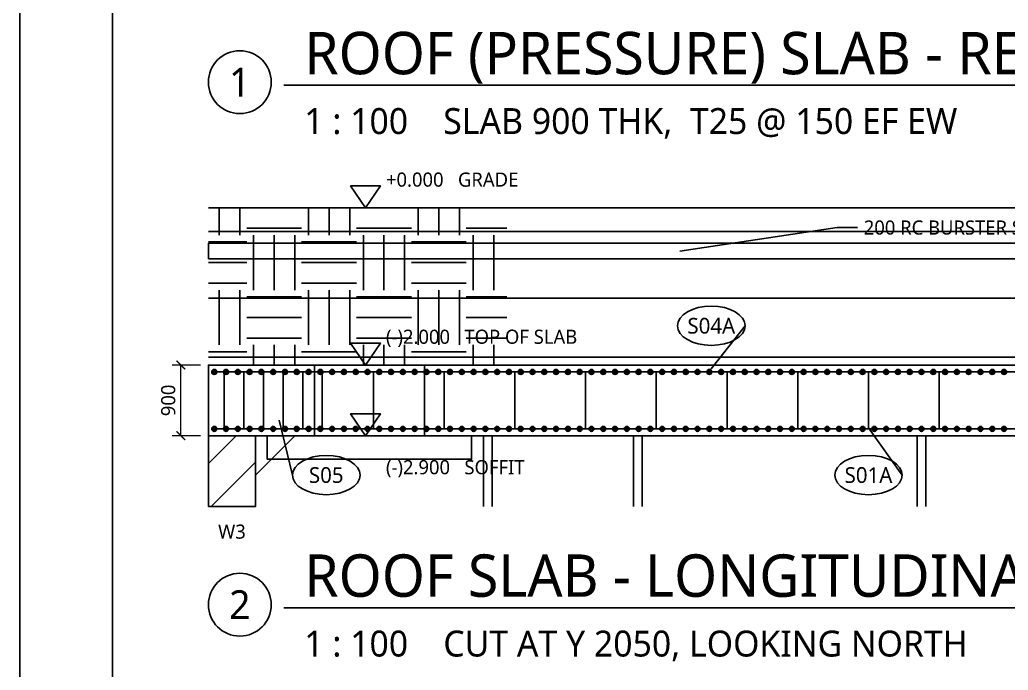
# Model space of a CAD drawing. Header units: millimetres. Extents: x 27 to 567, y 19 to 401.
# Drawn here: x 27 to 152.8, y 223.2 to 305.9 of the extents above; entities that cross this region are included whole.
import ezdxf
from ezdxf.enums import TextEntityAlignment as Align

# ---------------------------------------------------------------- set-up
doc = ezdxf.new("R2010")
doc.units = ezdxf.units.MM
for name, color, linetype in [('S-CALLOUT', 7, 'Continuous'), ('S-CONCRETE', 7, 'Continuous'), ('S-CONCRETE-THIN', 7, 'Continuous'), ('S-DIM', 7, 'Continuous'), ('S-EXISTING', 8, 'Continuous'), ('S-HATCH', 8, 'Continuous'), ('S-LEVEL', 7, 'Continuous'), ('S-REBAR-MAIN', 1, 'Continuous'), ('S-REBAR-STIRRUP', 5, 'Continuous'), ('S-TEXT', 7, 'Continuous'), ('S-TITLE', 7, 'Continuous')]:
    doc.layers.add(name, color=color, linetype=linetype)
doc.styles.add('OpenSans', font='OpenSans-Regular.ttf')
doc.dimstyles.new('A2-DIM-S', dxfattribs={"dimtxt": 1.8, "dimasz": 1.1, "dimexe": 1.1, "dimexo": 1, "dimgap": 0.7, "dimtad": 1, "dimdec": 0, "dimtxsty": 'OpenSans', "dimblk": 'ARCHTICK', "dimcen": 2.5, "dimclrd": 7, "dimclre": 7, "dimclrt": 7, "dimazin": 3, "dimtfac": 1, "dimtmove": 0, "dimatfit": 3, "dimlwd": 13, "dimlwe": 13})

# ---------------------------------------------------------------- blocks, each defined once
blk = doc.blocks.new('A2-LEVEL')
at = {"layer": 'S-LEVEL'}
blk.add_lwpolyline([(0, 0), (-1.9, 2.8), (1.9, 2.8)], close=True, dxfattribs=at)
blk = doc.blocks.new('_ARCHTICK')
at = {"color": 0, "linetype": 'BYBLOCK', "const_width": 0.15}
blk.add_lwpolyline([(-0.5, -0.5), (0.5, 0.5)], dxfattribs=at)

msp = doc.modelspace()

# ---------------------------------------------------------------- hatches: boundary and pattern name
at = {"layer": 'S-EXISTING'}
h = msp.add_hatch(dxfattribs=at)
h.set_pattern_fill('EARTH', scale=1.1)
h.paths.add_polyline_path([(51, 282), (89, 282), (89, 262), (51, 262)])
at = {"layer": 'S-HATCH'}
h = msp.add_hatch(dxfattribs=at)
h.set_pattern_fill('ANSI31', scale=1.3)
h.paths.add_polyline_path([(51, 244), (57, 244), (57, 253), (51, 253)])
at = {"layer": 'S-REBAR-MAIN'}
for points in [[(52.07, 261.125), (52.046, 261.247), (51.976, 261.351), (51.872, 261.421), (51.75, 261.445), (51.628, 261.421), (51.524, 261.351), (51.454, 261.247), (51.43, 261.125), (51.454, 261.003), (51.524, 260.899), (51.628, 260.829), (51.75, 260.805), (51.872, 260.829), (51.976, 260.899), (52.046, 261.003)], [(53.57, 261.125), (53.546, 261.247), (53.476, 261.351), (53.372, 261.421), (53.25, 261.445), (53.128, 261.421), (53.024, 261.351), (52.954, 261.247), (52.93, 261.125), (52.954, 261.003), (53.024, 260.899), (53.128, 260.829), (53.25, 260.805), (53.372, 260.829), (53.476, 260.899), (53.546, 261.003)], [(55.07, 261.125), (55.046, 261.247), (54.976, 261.351), (54.872, 261.421), (54.75, 261.445), (54.628, 261.421), (54.524, 261.351), (54.454, 261.247), (54.43, 261.125), (54.454, 261.003), (54.524, 260.899), (54.628, 260.829), (54.75, 260.805), (54.872, 260.829), (54.976, 260.899), (55.046, 261.003)], [(56.57, 261.125), (56.546, 261.247), (56.476, 261.351), (56.372, 261.421), (56.25, 261.445), (56.128, 261.421), (56.024, 261.351), (55.954, 261.247), (55.93, 261.125), (55.954, 261.003), (56.024, 260.899), (56.128, 260.829), (56.25, 260.805), (56.372, 260.829), (56.476, 260.899), (56.546, 261.003)], [(58.07, 261.125), (58.046, 261.247), (57.976, 261.351), (57.872, 261.421), (57.75, 261.445), (57.628, 261.421), (57.524, 261.351), (57.454, 261.247), (57.43, 261.125), (57.454, 261.003), (57.524, 260.899), (57.628, 260.829), (57.75, 260.805), (57.872, 260.829), (57.976, 260.899), (58.046, 261.003)], [(59.57, 261.125), (59.546, 261.247), (59.476, 261.351), (59.372, 261.421), (59.25, 261.445), (59.128, 261.421), (59.024, 261.351), (58.954, 261.247), (58.93, 261.125), (58.954, 261.003), (59.024, 260.899), (59.128, 260.829), (59.25, 260.805), (59.372, 260.829), (59.476, 260.899), (59.546, 261.003)], [(61.07, 261.125), (61.046, 261.247), (60.976, 261.351), (60.872, 261.421), (60.75, 261.445), (60.628, 261.421), (60.524, 261.351), (60.454, 261.247), (60.43, 261.125), (60.454, 261.003), (60.524, 260.899), (60.628, 260.829), (60.75, 260.805), (60.872, 260.829), (60.976, 260.899), (61.046, 261.003)], [(62.57, 261.125), (62.546, 261.247), (62.476, 261.351), (62.372, 261.421), (62.25, 261.445), (62.128, 261.421), (62.024, 261.351), (61.954, 261.247), (61.93, 261.125), (61.954, 261.003), (62.024, 260.899), (62.128, 260.829), (62.25, 260.805), (62.372, 260.829), (62.476, 260.899), (62.546, 261.003)], [(64.07, 261.125), (64.046, 261.247), (63.976, 261.351), (63.872, 261.421), (63.75, 261.445), (63.628, 261.421), (63.524, 261.351), (63.454, 261.247), (63.43, 261.125), (63.454, 261.003), (63.524, 260.899), (63.628, 260.829), (63.75, 260.805), (63.872, 260.829), (63.976, 260.899), (64.046, 261.003)], [(65.57, 261.125), (65.546, 261.247), (65.476, 261.351), (65.372, 261.421), (65.25, 261.445), (65.128, 261.421), (65.024, 261.351), (64.954, 261.247), (64.93, 261.125), (64.954, 261.003), (65.024, 260.899), (65.128, 260.829), (65.25, 260.805), (65.372, 260.829), (65.476, 260.899), (65.546, 261.003)], [(67.07, 261.125), (67.046, 261.247), (66.976, 261.351), (66.872, 261.421), (66.75, 261.445), (66.628, 261.421), (66.524, 261.351), (66.454, 261.247), (66.43, 261.125), (66.454, 261.003), (66.524, 260.899), (66.628, 260.829), (66.75, 260.805), (66.872, 260.829), (66.976, 260.899), (67.046, 261.003)], [(68.57, 261.125), (68.546, 261.247), (68.476, 261.351), (68.372, 261.421), (68.25, 261.445), (68.128, 261.421), (68.024, 261.351), (67.954, 261.247), (67.93, 261.125), (67.954, 261.003), (68.024, 260.899), (68.128, 260.829), (68.25, 260.805), (68.372, 260.829), (68.476, 260.899), (68.546, 261.003)], [(70.07, 261.125), (70.046, 261.247), (69.976, 261.351), (69.872, 261.421), (69.75, 261.445), (69.628, 261.421), (69.524, 261.351), (69.454, 261.247), (69.43, 261.125), (69.454, 261.003), (69.524, 260.899), (69.628, 260.829), (69.75, 260.805), (69.872, 260.829), (69.976, 260.899), (70.046, 261.003)], [(71.57, 261.125), (71.546, 261.247), (71.476, 261.351), (71.372, 261.421), (71.25, 261.445), (71.128, 261.421), (71.024, 261.351), (70.954, 261.247), (70.93, 261.125), (70.954, 261.003), (71.024, 260.899), (71.128, 260.829), (71.25, 260.805), (71.372, 260.829), (71.476, 260.899), (71.546, 261.003)], [(73.07, 261.125), (73.046, 261.247), (72.976, 261.351), (72.872, 261.421), (72.75, 261.445), (72.628, 261.421), (72.524, 261.351), (72.454, 261.247), (72.43, 261.125), (72.454, 261.003), (72.524, 260.899), (72.628, 260.829), (72.75, 260.805), (72.872, 260.829), (72.976, 260.899), (73.046, 261.003)], [(74.57, 261.125), (74.546, 261.247), (74.476, 261.351), (74.372, 261.421), (74.25, 261.445), (74.128, 261.421), (74.024, 261.351), (73.954, 261.247), (73.93, 261.125), (73.954, 261.003), (74.024, 260.899), (74.128, 260.829), (74.25, 260.805), (74.372, 260.829), (74.476, 260.899), (74.546, 261.003)], [(76.07, 261.125), (76.046, 261.247), (75.976, 261.351), (75.872, 261.421), (75.75, 261.445), (75.628, 261.421), (75.524, 261.351), (75.454, 261.247), (75.43, 261.125), (75.454, 261.003), (75.524, 260.899), (75.628, 260.829), (75.75, 260.805), (75.872, 260.829), (75.976, 260.899), (76.046, 261.003)], [(77.57, 261.125), (77.546, 261.247), (77.476, 261.351), (77.372, 261.421), (77.25, 261.445), (77.128, 261.421), (77.024, 261.351), (76.954, 261.247), (76.93, 261.125), (76.954, 261.003), (77.024, 260.899), (77.128, 260.829), (77.25, 260.805), (77.372, 260.829), (77.476, 260.899), (77.546, 261.003)], [(79.07, 261.125), (79.046, 261.247), (78.976, 261.351), (78.872, 261.421), (78.75, 261.445), (78.628, 261.421), (78.524, 261.351), (78.454, 261.247), (78.43, 261.125), (78.454, 261.003), (78.524, 260.899), (78.628, 260.829), (78.75, 260.805), (78.872, 260.829), (78.976, 260.899), (79.046, 261.003)], [(80.57, 261.125), (80.546, 261.247), (80.476, 261.351), (80.372, 261.421), (80.25, 261.445), (80.128, 261.421), (80.024, 261.351), (79.954, 261.247), (79.93, 261.125), (79.954, 261.003), (80.024, 260.899), (80.128, 260.829), (80.25, 260.805), (80.372, 260.829), (80.476, 260.899), (80.546, 261.003)], [(82.07, 261.125), (82.046, 261.247), (81.976, 261.351), (81.872, 261.421), (81.75, 261.445), (81.628, 261.421), (81.524, 261.351), (81.454, 261.247), (81.43, 261.125), (81.454, 261.003), (81.524, 260.899), (81.628, 260.829), (81.75, 260.805), (81.872, 260.829), (81.976, 260.899), (82.046, 261.003)], [(83.57, 261.125), (83.546, 261.247), (83.476, 261.351), (83.372, 261.421), (83.25, 261.445), (83.128, 261.421), (83.024, 261.351), (82.954, 261.247), (82.93, 261.125), (82.954, 261.003), (83.024, 260.899), (83.128, 260.829), (83.25, 260.805), (83.372, 260.829), (83.476, 260.899), (83.546, 261.003)], [(85.07, 261.125), (85.046, 261.247), (84.976, 261.351), (84.872, 261.421), (84.75, 261.445), (84.628, 261.421), (84.524, 261.351), (84.454, 261.247), (84.43, 261.125), (84.454, 261.003), (84.524, 260.899), (84.628, 260.829), (84.75, 260.805), (84.872, 260.829), (84.976, 260.899), (85.046, 261.003)], [(86.57, 261.125), (86.546, 261.247), (86.476, 261.351), (86.372, 261.421), (86.25, 261.445), (86.128, 261.421), (86.024, 261.351), (85.954, 261.247), (85.93, 261.125), (85.954, 261.003), (86.024, 260.899), (86.128, 260.829), (86.25, 260.805), (86.372, 260.829), (86.476, 260.899), (86.546, 261.003)], [(88.07, 261.125), (88.046, 261.247), (87.976, 261.351), (87.872, 261.421), (87.75, 261.445), (87.628, 261.421), (87.524, 261.351), (87.454, 261.247), (87.43, 261.125), (87.454, 261.003), (87.524, 260.899), (87.628, 260.829), (87.75, 260.805), (87.872, 260.829), (87.976, 260.899), (88.046, 261.003)], [(89.57, 261.125), (89.546, 261.247), (89.476, 261.351), (89.372, 261.421), (89.25, 261.445), (89.128, 261.421), (89.024, 261.351), (88.954, 261.247), (88.93, 261.125), (88.954, 261.003), (89.024, 260.899), (89.128, 260.829), (89.25, 260.805), (89.372, 260.829), (89.476, 260.899), (89.546, 261.003)], [(91.07, 261.125), (91.046, 261.247), (90.976, 261.351), (90.872, 261.421), (90.75, 261.445), (90.628, 261.421), (90.524, 261.351), (90.454, 261.247), (90.43, 261.125), (90.454, 261.003), (90.524, 260.899), (90.628, 260.829), (90.75, 260.805), (90.872, 260.829), (90.976, 260.899), (91.046, 261.003)], [(92.57, 261.125), (92.546, 261.247), (92.476, 261.351), (92.372, 261.421), (92.25, 261.445), (92.128, 261.421), (92.024, 261.351), (91.954, 261.247), (91.93, 261.125), (91.954, 261.003), (92.024, 260.899), (92.128, 260.829), (92.25, 260.805), (92.372, 260.829), (92.476, 260.899), (92.546, 261.003)], [(94.07, 261.125), (94.046, 261.247), (93.976, 261.351), (93.872, 261.421), (93.75, 261.445), (93.628, 261.421), (93.524, 261.351), (93.454, 261.247), (93.43, 261.125), (93.454, 261.003), (93.524, 260.899), (93.628, 260.829), (93.75, 260.805), (93.872, 260.829), (93.976, 260.899), (94.046, 261.003)], [(95.57, 261.125), (95.546, 261.247), (95.476, 261.351), (95.372, 261.421), (95.25, 261.445), (95.128, 261.421), (95.024, 261.351), (94.954, 261.247), (94.93, 261.125), (94.954, 261.003), (95.024, 260.899), (95.128, 260.829), (95.25, 260.805), (95.372, 260.829), (95.476, 260.899), (95.546, 261.003)], [(97.07, 261.125), (97.046, 261.247), (96.976, 261.351), (96.872, 261.421), (96.75, 261.445), (96.628, 261.421), (96.524, 261.351), (96.454, 261.247), (96.43, 261.125), (96.454, 261.003), (96.524, 260.899), (96.628, 260.829), (96.75, 260.805), (96.872, 260.829), (96.976, 260.899), (97.046, 261.003)], [(98.57, 261.125), (98.546, 261.247), (98.476, 261.351), (98.372, 261.421), (98.25, 261.445), (98.128, 261.421), (98.024, 261.351), (97.954, 261.247), (97.93, 261.125), (97.954, 261.003), (98.024, 260.899), (98.128, 260.829), (98.25, 260.805), (98.372, 260.829), (98.476, 260.899), (98.546, 261.003)], [(100.07, 261.125), (100.046, 261.247), (99.976, 261.351), (99.872, 261.421), (99.75, 261.445), (99.628, 261.421), (99.524, 261.351), (99.454, 261.247), (99.43, 261.125), (99.454, 261.003), (99.524, 260.899), (99.628, 260.829), (99.75, 260.805), (99.872, 260.829), (99.976, 260.899), (100.046, 261.003)], [(101.57, 261.125), (101.546, 261.247), (101.476, 261.351), (101.372, 261.421), (101.25, 261.445), (101.128, 261.421), (101.024, 261.351), (100.954, 261.247), (100.93, 261.125), (100.954, 261.003), (101.024, 260.899), (101.128, 260.829), (101.25, 260.805), (101.372, 260.829), (101.476, 260.899), (101.546, 261.003)], [(103.07, 261.125), (103.046, 261.247), (102.976, 261.351), (102.872, 261.421), (102.75, 261.445), (102.628, 261.421), (102.524, 261.351), (102.454, 261.247), (102.43, 261.125), (102.454, 261.003), (102.524, 260.899), (102.628, 260.829), (102.75, 260.805), (102.872, 260.829), (102.976, 260.899), (103.046, 261.003)], [(104.57, 261.125), (104.546, 261.247), (104.476, 261.351), (104.372, 261.421), (104.25, 261.445), (104.128, 261.421), (104.024, 261.351), (103.954, 261.247), (103.93, 261.125), (103.954, 261.003), (104.024, 260.899), (104.128, 260.829), (104.25, 260.805), (104.372, 260.829), (104.476, 260.899), (104.546, 261.003)], [(106.07, 261.125), (106.046, 261.247), (105.976, 261.351), (105.872, 261.421), (105.75, 261.445), (105.628, 261.421), (105.524, 261.351), (105.454, 261.247), (105.43, 261.125), (105.454, 261.003), (105.524, 260.899), (105.628, 260.829), (105.75, 260.805), (105.872, 260.829), (105.976, 260.899), (106.046, 261.003)], [(107.57, 261.125), (107.546, 261.247), (107.476, 261.351), (107.372, 261.421), (107.25, 261.445), (107.128, 261.421), (107.024, 261.351), (106.954, 261.247), (106.93, 261.125), (106.954, 261.003), (107.024, 260.899), (107.128, 260.829), (107.25, 260.805), (107.372, 260.829), (107.476, 260.899), (107.546, 261.003)], [(109.07, 261.125), (109.046, 261.247), (108.976, 261.351), (108.872, 261.421), (108.75, 261.445), (108.628, 261.421), (108.524, 261.351), (108.454, 261.247), (108.43, 261.125), (108.454, 261.003), (108.524, 260.899), (108.628, 260.829), (108.75, 260.805), (108.872, 260.829), (108.976, 260.899), (109.046, 261.003)], [(110.57, 261.125), (110.546, 261.247), (110.476, 261.351), (110.372, 261.421), (110.25, 261.445), (110.128, 261.421), (110.024, 261.351), (109.954, 261.247), (109.93, 261.125), (109.954, 261.003), (110.024, 260.899), (110.128, 260.829), (110.25, 260.805), (110.372, 260.829), (110.476, 260.899), (110.546, 261.003)], [(112.07, 261.125), (112.046, 261.247), (111.976, 261.351), (111.872, 261.421), (111.75, 261.445), (111.628, 261.421), (111.524, 261.351), (111.454, 261.247), (111.43, 261.125), (111.454, 261.003), (111.524, 260.899), (111.628, 260.829), (111.75, 260.805), (111.872, 260.829), (111.976, 260.899), (112.046, 261.003)], [(113.57, 261.125), (113.546, 261.247), (113.476, 261.351), (113.372, 261.421), (113.25, 261.445), (113.128, 261.421), (113.024, 261.351), (112.954, 261.247), (112.93, 261.125), (112.954, 261.003), (113.024, 260.899), (113.128, 260.829), (113.25, 260.805), (113.372, 260.829), (113.476, 260.899), (113.546, 261.003)], [(115.07, 261.125), (115.046, 261.247), (114.976, 261.351), (114.872, 261.421), (114.75, 261.445), (114.628, 261.421), (114.524, 261.351), (114.454, 261.247), (114.43, 261.125), (114.454, 261.003), (114.524, 260.899), (114.628, 260.829), (114.75, 260.805), (114.872, 260.829), (114.976, 260.899), (115.046, 261.003)], [(116.57, 261.125), (116.546, 261.247), (116.476, 261.351), (116.372, 261.421), (116.25, 261.445), (116.128, 261.421), (116.024, 261.351), (115.954, 261.247), (115.93, 261.125), (115.954, 261.003), (116.024, 260.899), (116.128, 260.829), (116.25, 260.805), (116.372, 260.829), (116.476, 260.899), (116.546, 261.003)], [(118.07, 261.125), (118.046, 261.247), (117.976, 261.351), (117.872, 261.421), (117.75, 261.445), (117.628, 261.421), (117.524, 261.351), (117.454, 261.247), (117.43, 261.125), (117.454, 261.003), (117.524, 260.899), (117.628, 260.829), (117.75, 260.805), (117.872, 260.829), (117.976, 260.899), (118.046, 261.003)], [(119.57, 261.125), (119.546, 261.247), (119.476, 261.351), (119.372, 261.421), (119.25, 261.445), (119.128, 261.421), (119.024, 261.351), (118.954, 261.247), (118.93, 261.125), (118.954, 261.003), (119.024, 260.899), (119.128, 260.829), (119.25, 260.805), (119.372, 260.829), (119.476, 260.899), (119.546, 261.003)], [(121.07, 261.125), (121.046, 261.247), (120.976, 261.351), (120.872, 261.421), (120.75, 261.445), (120.628, 261.421), (120.524, 261.351), (120.454, 261.247), (120.43, 261.125), (120.454, 261.003), (120.524, 260.899), (120.628, 260.829), (120.75, 260.805), (120.872, 260.829), (120.976, 260.899), (121.046, 261.003)], [(122.57, 261.125), (122.546, 261.247), (122.476, 261.351), (122.372, 261.421), (122.25, 261.445), (122.128, 261.421), (122.024, 261.351), (121.954, 261.247), (121.93, 261.125), (121.954, 261.003), (122.024, 260.899), (122.128, 260.829), (122.25, 260.805), (122.372, 260.829), (122.476, 260.899), (122.546, 261.003)], [(124.07, 261.125), (124.046, 261.247), (123.976, 261.351), (123.872, 261.421), (123.75, 261.445), (123.628, 261.421), (123.524, 261.351), (123.454, 261.247), (123.43, 261.125), (123.454, 261.003), (123.524, 260.899), (123.628, 260.829), (123.75, 260.805), (123.872, 260.829), (123.976, 260.899), (124.046, 261.003)], [(125.57, 261.125), (125.546, 261.247), (125.476, 261.351), (125.372, 261.421), (125.25, 261.445), (125.128, 261.421), (125.024, 261.351), (124.954, 261.247), (124.93, 261.125), (124.954, 261.003), (125.024, 260.899), (125.128, 260.829), (125.25, 260.805), (125.372, 260.829), (125.476, 260.899), (125.546, 261.003)], [(127.07, 261.125), (127.046, 261.247), (126.976, 261.351), (126.872, 261.421), (126.75, 261.445), (126.628, 261.421), (126.524, 261.351), (126.454, 261.247), (126.43, 261.125), (126.454, 261.003), (126.524, 260.899), (126.628, 260.829), (126.75, 260.805), (126.872, 260.829), (126.976, 260.899), (127.046, 261.003)], [(128.57, 261.125), (128.546, 261.247), (128.476, 261.351), (128.372, 261.421), (128.25, 261.445), (128.128, 261.421), (128.024, 261.351), (127.954, 261.247), (127.93, 261.125), (127.954, 261.003), (128.024, 260.899), (128.128, 260.829), (128.25, 260.805), (128.372, 260.829), (128.476, 260.899), (128.546, 261.003)], [(130.07, 261.125), (130.046, 261.247), (129.976, 261.351), (129.872, 261.421), (129.75, 261.445), (129.628, 261.421), (129.524, 261.351), (129.454, 261.247), (129.43, 261.125), (129.454, 261.003), (129.524, 260.899), (129.628, 260.829), (129.75, 260.805), (129.872, 260.829), (129.976, 260.899), (130.046, 261.003)], [(131.57, 261.125), (131.546, 261.247), (131.476, 261.351), (131.372, 261.421), (131.25, 261.445), (131.128, 261.421), (131.024, 261.351), (130.954, 261.247), (130.93, 261.125), (130.954, 261.003), (131.024, 260.899), (131.128, 260.829), (131.25, 260.805), (131.372, 260.829), (131.476, 260.899), (131.546, 261.003)], [(133.07, 261.125), (133.046, 261.247), (132.976, 261.351), (132.872, 261.421), (132.75, 261.445), (132.628, 261.421), (132.524, 261.351), (132.454, 261.247), (132.43, 261.125), (132.454, 261.003), (132.524, 260.899), (132.628, 260.829), (132.75, 260.805), (132.872, 260.829), (132.976, 260.899), (133.046, 261.003)], [(134.57, 261.125), (134.546, 261.247), (134.476, 261.351), (134.372, 261.421), (134.25, 261.445), (134.128, 261.421), (134.024, 261.351), (133.954, 261.247), (133.93, 261.125), (133.954, 261.003), (134.024, 260.899), (134.128, 260.829), (134.25, 260.805), (134.372, 260.829), (134.476, 260.899), (134.546, 261.003)], [(136.07, 261.125), (136.046, 261.247), (135.976, 261.351), (135.872, 261.421), (135.75, 261.445), (135.628, 261.421), (135.524, 261.351), (135.454, 261.247), (135.43, 261.125), (135.454, 261.003), (135.524, 260.899), (135.628, 260.829), (135.75, 260.805), (135.872, 260.829), (135.976, 260.899), (136.046, 261.003)], [(137.57, 261.125), (137.546, 261.247), (137.476, 261.351), (137.372, 261.421), (137.25, 261.445), (137.128, 261.421), (137.024, 261.351), (136.954, 261.247), (136.93, 261.125), (136.954, 261.003), (137.024, 260.899), (137.128, 260.829), (137.25, 260.805), (137.372, 260.829), (137.476, 260.899), (137.546, 261.003)], [(139.07, 261.125), (139.046, 261.247), (138.976, 261.351), (138.872, 261.421), (138.75, 261.445), (138.628, 261.421), (138.524, 261.351), (138.454, 261.247), (138.43, 261.125), (138.454, 261.003), (138.524, 260.899), (138.628, 260.829), (138.75, 260.805), (138.872, 260.829), (138.976, 260.899), (139.046, 261.003)], [(140.57, 261.125), (140.546, 261.247), (140.476, 261.351), (140.372, 261.421), (140.25, 261.445), (140.128, 261.421), (140.024, 261.351), (139.954, 261.247), (139.93, 261.125), (139.954, 261.003), (140.024, 260.899), (140.128, 260.829), (140.25, 260.805), (140.372, 260.829), (140.476, 260.899), (140.546, 261.003)], [(142.07, 261.125), (142.046, 261.247), (141.976, 261.351), (141.872, 261.421), (141.75, 261.445), (141.628, 261.421), (141.524, 261.351), (141.454, 261.247), (141.43, 261.125), (141.454, 261.003), (141.524, 260.899), (141.628, 260.829), (141.75, 260.805), (141.872, 260.829), (141.976, 260.899), (142.046, 261.003)], [(143.57, 261.125), (143.546, 261.247), (143.476, 261.351), (143.372, 261.421), (143.25, 261.445), (143.128, 261.421), (143.024, 261.351), (142.954, 261.247), (142.93, 261.125), (142.954, 261.003), (143.024, 260.899), (143.128, 260.829), (143.25, 260.805), (143.372, 260.829), (143.476, 260.899), (143.546, 261.003)], [(145.07, 261.125), (145.046, 261.247), (144.976, 261.351), (144.872, 261.421), (144.75, 261.445), (144.628, 261.421), (144.524, 261.351), (144.454, 261.247), (144.43, 261.125), (144.454, 261.003), (144.524, 260.899), (144.628, 260.829), (144.75, 260.805), (144.872, 260.829), (144.976, 260.899), (145.046, 261.003)], [(146.57, 261.125), (146.546, 261.247), (146.476, 261.351), (146.372, 261.421), (146.25, 261.445), (146.128, 261.421), (146.024, 261.351), (145.954, 261.247), (145.93, 261.125), (145.954, 261.003), (146.024, 260.899), (146.128, 260.829), (146.25, 260.805), (146.372, 260.829), (146.476, 260.899), (146.546, 261.003)], [(148.07, 261.125), (148.046, 261.247), (147.976, 261.351), (147.872, 261.421), (147.75, 261.445), (147.628, 261.421), (147.524, 261.351), (147.454, 261.247), (147.43, 261.125), (147.454, 261.003), (147.524, 260.899), (147.628, 260.829), (147.75, 260.805), (147.872, 260.829), (147.976, 260.899), (148.046, 261.003)], [(149.57, 261.125), (149.546, 261.247), (149.476, 261.351), (149.372, 261.421), (149.25, 261.445), (149.128, 261.421), (149.024, 261.351), (148.954, 261.247), (148.93, 261.125), (148.954, 261.003), (149.024, 260.899), (149.128, 260.829), (149.25, 260.805), (149.372, 260.829), (149.476, 260.899), (149.546, 261.003)], [(151.07, 261.125), (151.046, 261.247), (150.976, 261.351), (150.872, 261.421), (150.75, 261.445), (150.628, 261.421), (150.524, 261.351), (150.454, 261.247), (150.43, 261.125), (150.454, 261.003), (150.524, 260.899), (150.628, 260.829), (150.75, 260.805), (150.872, 260.829), (150.976, 260.899), (151.046, 261.003)], [(152.57, 261.125), (152.546, 261.247), (152.476, 261.351), (152.372, 261.421), (152.25, 261.445), (152.128, 261.421), (152.024, 261.351), (151.954, 261.247), (151.93, 261.125), (151.954, 261.003), (152.024, 260.899), (152.128, 260.829), (152.25, 260.805), (152.372, 260.829), (152.476, 260.899), (152.546, 261.003)], [(52.07, 253.875), (52.046, 253.997), (51.976, 254.101), (51.872, 254.171), (51.75, 254.195), (51.628, 254.171), (51.524, 254.101), (51.454, 253.997), (51.43, 253.875), (51.454, 253.753), (51.524, 253.649), (51.628, 253.579), (51.75, 253.555), (51.872, 253.579), (51.976, 253.649), (52.046, 253.753)], [(53.57, 253.875), (53.546, 253.997), (53.476, 254.101), (53.372, 254.171), (53.25, 254.195), (53.128, 254.171), (53.024, 254.101), (52.954, 253.997), (52.93, 253.875), (52.954, 253.753), (53.024, 253.649), (53.128, 253.579), (53.25, 253.555), (53.372, 253.579), (53.476, 253.649), (53.546, 253.753)], [(55.07, 253.875), (55.046, 253.997), (54.976, 254.101), (54.872, 254.171), (54.75, 254.195), (54.628, 254.171), (54.524, 254.101), (54.454, 253.997), (54.43, 253.875), (54.454, 253.753), (54.524, 253.649), (54.628, 253.579), (54.75, 253.555), (54.872, 253.579), (54.976, 253.649), (55.046, 253.753)], [(56.57, 253.875), (56.546, 253.997), (56.476, 254.101), (56.372, 254.171), (56.25, 254.195), (56.128, 254.171), (56.024, 254.101), (55.954, 253.997), (55.93, 253.875), (55.954, 253.753), (56.024, 253.649), (56.128, 253.579), (56.25, 253.555), (56.372, 253.579), (56.476, 253.649), (56.546, 253.753)], [(58.07, 253.875), (58.046, 253.997), (57.976, 254.101), (57.872, 254.171), (57.75, 254.195), (57.628, 254.171), (57.524, 254.101), (57.454, 253.997), (57.43, 253.875), (57.454, 253.753), (57.524, 253.649), (57.628, 253.579), (57.75, 253.555), (57.872, 253.579), (57.976, 253.649), (58.046, 253.753)], [(59.57, 253.875), (59.546, 253.997), (59.476, 254.101), (59.372, 254.171), (59.25, 254.195), (59.128, 254.171), (59.024, 254.101), (58.954, 253.997), (58.93, 253.875), (58.954, 253.753), (59.024, 253.649), (59.128, 253.579), (59.25, 253.555), (59.372, 253.579), (59.476, 253.649), (59.546, 253.753)], [(61.07, 253.875), (61.046, 253.997), (60.976, 254.101), (60.872, 254.171), (60.75, 254.195), (60.628, 254.171), (60.524, 254.101), (60.454, 253.997), (60.43, 253.875), (60.454, 253.753), (60.524, 253.649), (60.628, 253.579), (60.75, 253.555), (60.872, 253.579), (60.976, 253.649), (61.046, 253.753)], [(62.57, 253.875), (62.546, 253.997), (62.476, 254.101), (62.372, 254.171), (62.25, 254.195), (62.128, 254.171), (62.024, 254.101), (61.954, 253.997), (61.93, 253.875), (61.954, 253.753), (62.024, 253.649), (62.128, 253.579), (62.25, 253.555), (62.372, 253.579), (62.476, 253.649), (62.546, 253.753)], [(64.07, 253.875), (64.046, 253.997), (63.976, 254.101), (63.872, 254.171), (63.75, 254.195), (63.628, 254.171), (63.524, 254.101), (63.454, 253.997), (63.43, 253.875), (63.454, 253.753), (63.524, 253.649), (63.628, 253.579), (63.75, 253.555), (63.872, 253.579), (63.976, 253.649), (64.046, 253.753)], [(65.57, 253.875), (65.546, 253.997), (65.476, 254.101), (65.372, 254.171), (65.25, 254.195), (65.128, 254.171), (65.024, 254.101), (64.954, 253.997), (64.93, 253.875), (64.954, 253.753), (65.024, 253.649), (65.128, 253.579), (65.25, 253.555), (65.372, 253.579), (65.476, 253.649), (65.546, 253.753)], [(67.07, 253.875), (67.046, 253.997), (66.976, 254.101), (66.872, 254.171), (66.75, 254.195), (66.628, 254.171), (66.524, 254.101), (66.454, 253.997), (66.43, 253.875), (66.454, 253.753), (66.524, 253.649), (66.628, 253.579), (66.75, 253.555), (66.872, 253.579), (66.976, 253.649), (67.046, 253.753)], [(68.57, 253.875), (68.546, 253.997), (68.476, 254.101), (68.372, 254.171), (68.25, 254.195), (68.128, 254.171), (68.024, 254.101), (67.954, 253.997), (67.93, 253.875), (67.954, 253.753), (68.024, 253.649), (68.128, 253.579), (68.25, 253.555), (68.372, 253.579), (68.476, 253.649), (68.546, 253.753)], [(70.07, 253.875), (70.046, 253.997), (69.976, 254.101), (69.872, 254.171), (69.75, 254.195), (69.628, 254.171), (69.524, 254.101), (69.454, 253.997), (69.43, 253.875), (69.454, 253.753), (69.524, 253.649), (69.628, 253.579), (69.75, 253.555), (69.872, 253.579), (69.976, 253.649), (70.046, 253.753)], [(71.57, 253.875), (71.546, 253.997), (71.476, 254.101), (71.372, 254.171), (71.25, 254.195), (71.128, 254.171), (71.024, 254.101), (70.954, 253.997), (70.93, 253.875), (70.954, 253.753), (71.024, 253.649), (71.128, 253.579), (71.25, 253.555), (71.372, 253.579), (71.476, 253.649), (71.546, 253.753)], [(73.07, 253.875), (73.046, 253.997), (72.976, 254.101), (72.872, 254.171), (72.75, 254.195), (72.628, 254.171), (72.524, 254.101), (72.454, 253.997), (72.43, 253.875), (72.454, 253.753), (72.524, 253.649), (72.628, 253.579), (72.75, 253.555), (72.872, 253.579), (72.976, 253.649), (73.046, 253.753)], [(74.57, 253.875), (74.546, 253.997), (74.476, 254.101), (74.372, 254.171), (74.25, 254.195), (74.128, 254.171), (74.024, 254.101), (73.954, 253.997), (73.93, 253.875), (73.954, 253.753), (74.024, 253.649), (74.128, 253.579), (74.25, 253.555), (74.372, 253.579), (74.476, 253.649), (74.546, 253.753)], [(76.07, 253.875), (76.046, 253.997), (75.976, 254.101), (75.872, 254.171), (75.75, 254.195), (75.628, 254.171), (75.524, 254.101), (75.454, 253.997), (75.43, 253.875), (75.454, 253.753), (75.524, 253.649), (75.628, 253.579), (75.75, 253.555), (75.872, 253.579), (75.976, 253.649), (76.046, 253.753)], [(77.57, 253.875), (77.546, 253.997), (77.476, 254.101), (77.372, 254.171), (77.25, 254.195), (77.128, 254.171), (77.024, 254.101), (76.954, 253.997), (76.93, 253.875), (76.954, 253.753), (77.024, 253.649), (77.128, 253.579), (77.25, 253.555), (77.372, 253.579), (77.476, 253.649), (77.546, 253.753)], [(79.07, 253.875), (79.046, 253.997), (78.976, 254.101), (78.872, 254.171), (78.75, 254.195), (78.628, 254.171), (78.524, 254.101), (78.454, 253.997), (78.43, 253.875), (78.454, 253.753), (78.524, 253.649), (78.628, 253.579), (78.75, 253.555), (78.872, 253.579), (78.976, 253.649), (79.046, 253.753)], [(80.57, 253.875), (80.546, 253.997), (80.476, 254.101), (80.372, 254.171), (80.25, 254.195), (80.128, 254.171), (80.024, 254.101), (79.954, 253.997), (79.93, 253.875), (79.954, 253.753), (80.024, 253.649), (80.128, 253.579), (80.25, 253.555), (80.372, 253.579), (80.476, 253.649), (80.546, 253.753)], [(82.07, 253.875), (82.046, 253.997), (81.976, 254.101), (81.872, 254.171), (81.75, 254.195), (81.628, 254.171), (81.524, 254.101), (81.454, 253.997), (81.43, 253.875), (81.454, 253.753), (81.524, 253.649), (81.628, 253.579), (81.75, 253.555), (81.872, 253.579), (81.976, 253.649), (82.046, 253.753)], [(83.57, 253.875), (83.546, 253.997), (83.476, 254.101), (83.372, 254.171), (83.25, 254.195), (83.128, 254.171), (83.024, 254.101), (82.954, 253.997), (82.93, 253.875), (82.954, 253.753), (83.024, 253.649), (83.128, 253.579), (83.25, 253.555), (83.372, 253.579), (83.476, 253.649), (83.546, 253.753)], [(85.07, 253.875), (85.046, 253.997), (84.976, 254.101), (84.872, 254.171), (84.75, 254.195), (84.628, 254.171), (84.524, 254.101), (84.454, 253.997), (84.43, 253.875), (84.454, 253.753), (84.524, 253.649), (84.628, 253.579), (84.75, 253.555), (84.872, 253.579), (84.976, 253.649), (85.046, 253.753)], [(86.57, 253.875), (86.546, 253.997), (86.476, 254.101), (86.372, 254.171), (86.25, 254.195), (86.128, 254.171), (86.024, 254.101), (85.954, 253.997), (85.93, 253.875), (85.954, 253.753), (86.024, 253.649), (86.128, 253.579), (86.25, 253.555), (86.372, 253.579), (86.476, 253.649), (86.546, 253.753)], [(88.07, 253.875), (88.046, 253.997), (87.976, 254.101), (87.872, 254.171), (87.75, 254.195), (87.628, 254.171), (87.524, 254.101), (87.454, 253.997), (87.43, 253.875), (87.454, 253.753), (87.524, 253.649), (87.628, 253.579), (87.75, 253.555), (87.872, 253.579), (87.976, 253.649), (88.046, 253.753)], [(89.57, 253.875), (89.546, 253.997), (89.476, 254.101), (89.372, 254.171), (89.25, 254.195), (89.128, 254.171), (89.024, 254.101), (88.954, 253.997), (88.93, 253.875), (88.954, 253.753), (89.024, 253.649), (89.128, 253.579), (89.25, 253.555), (89.372, 253.579), (89.476, 253.649), (89.546, 253.753)], [(91.07, 253.875), (91.046, 253.997), (90.976, 254.101), (90.872, 254.171), (90.75, 254.195), (90.628, 254.171), (90.524, 254.101), (90.454, 253.997), (90.43, 253.875), (90.454, 253.753), (90.524, 253.649), (90.628, 253.579), (90.75, 253.555), (90.872, 253.579), (90.976, 253.649), (91.046, 253.753)], [(92.57, 253.875), (92.546, 253.997), (92.476, 254.101), (92.372, 254.171), (92.25, 254.195), (92.128, 254.171), (92.024, 254.101), (91.954, 253.997), (91.93, 253.875), (91.954, 253.753), (92.024, 253.649), (92.128, 253.579), (92.25, 253.555), (92.372, 253.579), (92.476, 253.649), (92.546, 253.753)], [(94.07, 253.875), (94.046, 253.997), (93.976, 254.101), (93.872, 254.171), (93.75, 254.195), (93.628, 254.171), (93.524, 254.101), (93.454, 253.997), (93.43, 253.875), (93.454, 253.753), (93.524, 253.649), (93.628, 253.579), (93.75, 253.555), (93.872, 253.579), (93.976, 253.649), (94.046, 253.753)], [(95.57, 253.875), (95.546, 253.997), (95.476, 254.101), (95.372, 254.171), (95.25, 254.195), (95.128, 254.171), (95.024, 254.101), (94.954, 253.997), (94.93, 253.875), (94.954, 253.753), (95.024, 253.649), (95.128, 253.579), (95.25, 253.555), (95.372, 253.579), (95.476, 253.649), (95.546, 253.753)], [(97.07, 253.875), (97.046, 253.997), (96.976, 254.101), (96.872, 254.171), (96.75, 254.195), (96.628, 254.171), (96.524, 254.101), (96.454, 253.997), (96.43, 253.875), (96.454, 253.753), (96.524, 253.649), (96.628, 253.579), (96.75, 253.555), (96.872, 253.579), (96.976, 253.649), (97.046, 253.753)], [(98.57, 253.875), (98.546, 253.997), (98.476, 254.101), (98.372, 254.171), (98.25, 254.195), (98.128, 254.171), (98.024, 254.101), (97.954, 253.997), (97.93, 253.875), (97.954, 253.753), (98.024, 253.649), (98.128, 253.579), (98.25, 253.555), (98.372, 253.579), (98.476, 253.649), (98.546, 253.753)], [(100.07, 253.875), (100.046, 253.997), (99.976, 254.101), (99.872, 254.171), (99.75, 254.195), (99.628, 254.171), (99.524, 254.101), (99.454, 253.997), (99.43, 253.875), (99.454, 253.753), (99.524, 253.649), (99.628, 253.579), (99.75, 253.555), (99.872, 253.579), (99.976, 253.649), (100.046, 253.753)], [(101.57, 253.875), (101.546, 253.997), (101.476, 254.101), (101.372, 254.171), (101.25, 254.195), (101.128, 254.171), (101.024, 254.101), (100.954, 253.997), (100.93, 253.875), (100.954, 253.753), (101.024, 253.649), (101.128, 253.579), (101.25, 253.555), (101.372, 253.579), (101.476, 253.649), (101.546, 253.753)], [(103.07, 253.875), (103.046, 253.997), (102.976, 254.101), (102.872, 254.171), (102.75, 254.195), (102.628, 254.171), (102.524, 254.101), (102.454, 253.997), (102.43, 253.875), (102.454, 253.753), (102.524, 253.649), (102.628, 253.579), (102.75, 253.555), (102.872, 253.579), (102.976, 253.649), (103.046, 253.753)], [(104.57, 253.875), (104.546, 253.997), (104.476, 254.101), (104.372, 254.171), (104.25, 254.195), (104.128, 254.171), (104.024, 254.101), (103.954, 253.997), (103.93, 253.875), (103.954, 253.753), (104.024, 253.649), (104.128, 253.579), (104.25, 253.555), (104.372, 253.579), (104.476, 253.649), (104.546, 253.753)], [(106.07, 253.875), (106.046, 253.997), (105.976, 254.101), (105.872, 254.171), (105.75, 254.195), (105.628, 254.171), (105.524, 254.101), (105.454, 253.997), (105.43, 253.875), (105.454, 253.753), (105.524, 253.649), (105.628, 253.579), (105.75, 253.555), (105.872, 253.579), (105.976, 253.649), (106.046, 253.753)], [(107.57, 253.875), (107.546, 253.997), (107.476, 254.101), (107.372, 254.171), (107.25, 254.195), (107.128, 254.171), (107.024, 254.101), (106.954, 253.997), (106.93, 253.875), (106.954, 253.753), (107.024, 253.649), (107.128, 253.579), (107.25, 253.555), (107.372, 253.579), (107.476, 253.649), (107.546, 253.753)], [(109.07, 253.875), (109.046, 253.997), (108.976, 254.101), (108.872, 254.171), (108.75, 254.195), (108.628, 254.171), (108.524, 254.101), (108.454, 253.997), (108.43, 253.875), (108.454, 253.753), (108.524, 253.649), (108.628, 253.579), (108.75, 253.555), (108.872, 253.579), (108.976, 253.649), (109.046, 253.753)], [(110.57, 253.875), (110.546, 253.997), (110.476, 254.101), (110.372, 254.171), (110.25, 254.195), (110.128, 254.171), (110.024, 254.101), (109.954, 253.997), (109.93, 253.875), (109.954, 253.753), (110.024, 253.649), (110.128, 253.579), (110.25, 253.555), (110.372, 253.579), (110.476, 253.649), (110.546, 253.753)], [(112.07, 253.875), (112.046, 253.997), (111.976, 254.101), (111.872, 254.171), (111.75, 254.195), (111.628, 254.171), (111.524, 254.101), (111.454, 253.997), (111.43, 253.875), (111.454, 253.753), (111.524, 253.649), (111.628, 253.579), (111.75, 253.555), (111.872, 253.579), (111.976, 253.649), (112.046, 253.753)], [(113.57, 253.875), (113.546, 253.997), (113.476, 254.101), (113.372, 254.171), (113.25, 254.195), (113.128, 254.171), (113.024, 254.101), (112.954, 253.997), (112.93, 253.875), (112.954, 253.753), (113.024, 253.649), (113.128, 253.579), (113.25, 253.555), (113.372, 253.579), (113.476, 253.649), (113.546, 253.753)], [(115.07, 253.875), (115.046, 253.997), (114.976, 254.101), (114.872, 254.171), (114.75, 254.195), (114.628, 254.171), (114.524, 254.101), (114.454, 253.997), (114.43, 253.875), (114.454, 253.753), (114.524, 253.649), (114.628, 253.579), (114.75, 253.555), (114.872, 253.579), (114.976, 253.649), (115.046, 253.753)], [(116.57, 253.875), (116.546, 253.997), (116.476, 254.101), (116.372, 254.171), (116.25, 254.195), (116.128, 254.171), (116.024, 254.101), (115.954, 253.997), (115.93, 253.875), (115.954, 253.753), (116.024, 253.649), (116.128, 253.579), (116.25, 253.555), (116.372, 253.579), (116.476, 253.649), (116.546, 253.753)], [(118.07, 253.875), (118.046, 253.997), (117.976, 254.101), (117.872, 254.171), (117.75, 254.195), (117.628, 254.171), (117.524, 254.101), (117.454, 253.997), (117.43, 253.875), (117.454, 253.753), (117.524, 253.649), (117.628, 253.579), (117.75, 253.555), (117.872, 253.579), (117.976, 253.649), (118.046, 253.753)], [(119.57, 253.875), (119.546, 253.997), (119.476, 254.101), (119.372, 254.171), (119.25, 254.195), (119.128, 254.171), (119.024, 254.101), (118.954, 253.997), (118.93, 253.875), (118.954, 253.753), (119.024, 253.649), (119.128, 253.579), (119.25, 253.555), (119.372, 253.579), (119.476, 253.649), (119.546, 253.753)], [(121.07, 253.875), (121.046, 253.997), (120.976, 254.101), (120.872, 254.171), (120.75, 254.195), (120.628, 254.171), (120.524, 254.101), (120.454, 253.997), (120.43, 253.875), (120.454, 253.753), (120.524, 253.649), (120.628, 253.579), (120.75, 253.555), (120.872, 253.579), (120.976, 253.649), (121.046, 253.753)], [(122.57, 253.875), (122.546, 253.997), (122.476, 254.101), (122.372, 254.171), (122.25, 254.195), (122.128, 254.171), (122.024, 254.101), (121.954, 253.997), (121.93, 253.875), (121.954, 253.753), (122.024, 253.649), (122.128, 253.579), (122.25, 253.555), (122.372, 253.579), (122.476, 253.649), (122.546, 253.753)], [(124.07, 253.875), (124.046, 253.997), (123.976, 254.101), (123.872, 254.171), (123.75, 254.195), (123.628, 254.171), (123.524, 254.101), (123.454, 253.997), (123.43, 253.875), (123.454, 253.753), (123.524, 253.649), (123.628, 253.579), (123.75, 253.555), (123.872, 253.579), (123.976, 253.649), (124.046, 253.753)], [(125.57, 253.875), (125.546, 253.997), (125.476, 254.101), (125.372, 254.171), (125.25, 254.195), (125.128, 254.171), (125.024, 254.101), (124.954, 253.997), (124.93, 253.875), (124.954, 253.753), (125.024, 253.649), (125.128, 253.579), (125.25, 253.555), (125.372, 253.579), (125.476, 253.649), (125.546, 253.753)], [(127.07, 253.875), (127.046, 253.997), (126.976, 254.101), (126.872, 254.171), (126.75, 254.195), (126.628, 254.171), (126.524, 254.101), (126.454, 253.997), (126.43, 253.875), (126.454, 253.753), (126.524, 253.649), (126.628, 253.579), (126.75, 253.555), (126.872, 253.579), (126.976, 253.649), (127.046, 253.753)], [(128.57, 253.875), (128.546, 253.997), (128.476, 254.101), (128.372, 254.171), (128.25, 254.195), (128.128, 254.171), (128.024, 254.101), (127.954, 253.997), (127.93, 253.875), (127.954, 253.753), (128.024, 253.649), (128.128, 253.579), (128.25, 253.555), (128.372, 253.579), (128.476, 253.649), (128.546, 253.753)], [(130.07, 253.875), (130.046, 253.997), (129.976, 254.101), (129.872, 254.171), (129.75, 254.195), (129.628, 254.171), (129.524, 254.101), (129.454, 253.997), (129.43, 253.875), (129.454, 253.753), (129.524, 253.649), (129.628, 253.579), (129.75, 253.555), (129.872, 253.579), (129.976, 253.649), (130.046, 253.753)], [(131.57, 253.875), (131.546, 253.997), (131.476, 254.101), (131.372, 254.171), (131.25, 254.195), (131.128, 254.171), (131.024, 254.101), (130.954, 253.997), (130.93, 253.875), (130.954, 253.753), (131.024, 253.649), (131.128, 253.579), (131.25, 253.555), (131.372, 253.579), (131.476, 253.649), (131.546, 253.753)], [(133.07, 253.875), (133.046, 253.997), (132.976, 254.101), (132.872, 254.171), (132.75, 254.195), (132.628, 254.171), (132.524, 254.101), (132.454, 253.997), (132.43, 253.875), (132.454, 253.753), (132.524, 253.649), (132.628, 253.579), (132.75, 253.555), (132.872, 253.579), (132.976, 253.649), (133.046, 253.753)], [(134.57, 253.875), (134.546, 253.997), (134.476, 254.101), (134.372, 254.171), (134.25, 254.195), (134.128, 254.171), (134.024, 254.101), (133.954, 253.997), (133.93, 253.875), (133.954, 253.753), (134.024, 253.649), (134.128, 253.579), (134.25, 253.555), (134.372, 253.579), (134.476, 253.649), (134.546, 253.753)], [(136.07, 253.875), (136.046, 253.997), (135.976, 254.101), (135.872, 254.171), (135.75, 254.195), (135.628, 254.171), (135.524, 254.101), (135.454, 253.997), (135.43, 253.875), (135.454, 253.753), (135.524, 253.649), (135.628, 253.579), (135.75, 253.555), (135.872, 253.579), (135.976, 253.649), (136.046, 253.753)], [(137.57, 253.875), (137.546, 253.997), (137.476, 254.101), (137.372, 254.171), (137.25, 254.195), (137.128, 254.171), (137.024, 254.101), (136.954, 253.997), (136.93, 253.875), (136.954, 253.753), (137.024, 253.649), (137.128, 253.579), (137.25, 253.555), (137.372, 253.579), (137.476, 253.649), (137.546, 253.753)], [(139.07, 253.875), (139.046, 253.997), (138.976, 254.101), (138.872, 254.171), (138.75, 254.195), (138.628, 254.171), (138.524, 254.101), (138.454, 253.997), (138.43, 253.875), (138.454, 253.753), (138.524, 253.649), (138.628, 253.579), (138.75, 253.555), (138.872, 253.579), (138.976, 253.649), (139.046, 253.753)], [(140.57, 253.875), (140.546, 253.997), (140.476, 254.101), (140.372, 254.171), (140.25, 254.195), (140.128, 254.171), (140.024, 254.101), (139.954, 253.997), (139.93, 253.875), (139.954, 253.753), (140.024, 253.649), (140.128, 253.579), (140.25, 253.555), (140.372, 253.579), (140.476, 253.649), (140.546, 253.753)], [(142.07, 253.875), (142.046, 253.997), (141.976, 254.101), (141.872, 254.171), (141.75, 254.195), (141.628, 254.171), (141.524, 254.101), (141.454, 253.997), (141.43, 253.875), (141.454, 253.753), (141.524, 253.649), (141.628, 253.579), (141.75, 253.555), (141.872, 253.579), (141.976, 253.649), (142.046, 253.753)], [(143.57, 253.875), (143.546, 253.997), (143.476, 254.101), (143.372, 254.171), (143.25, 254.195), (143.128, 254.171), (143.024, 254.101), (142.954, 253.997), (142.93, 253.875), (142.954, 253.753), (143.024, 253.649), (143.128, 253.579), (143.25, 253.555), (143.372, 253.579), (143.476, 253.649), (143.546, 253.753)], [(145.07, 253.875), (145.046, 253.997), (144.976, 254.101), (144.872, 254.171), (144.75, 254.195), (144.628, 254.171), (144.524, 254.101), (144.454, 253.997), (144.43, 253.875), (144.454, 253.753), (144.524, 253.649), (144.628, 253.579), (144.75, 253.555), (144.872, 253.579), (144.976, 253.649), (145.046, 253.753)], [(146.57, 253.875), (146.546, 253.997), (146.476, 254.101), (146.372, 254.171), (146.25, 254.195), (146.128, 254.171), (146.024, 254.101), (145.954, 253.997), (145.93, 253.875), (145.954, 253.753), (146.024, 253.649), (146.128, 253.579), (146.25, 253.555), (146.372, 253.579), (146.476, 253.649), (146.546, 253.753)], [(148.07, 253.875), (148.046, 253.997), (147.976, 254.101), (147.872, 254.171), (147.75, 254.195), (147.628, 254.171), (147.524, 254.101), (147.454, 253.997), (147.43, 253.875), (147.454, 253.753), (147.524, 253.649), (147.628, 253.579), (147.75, 253.555), (147.872, 253.579), (147.976, 253.649), (148.046, 253.753)], [(149.57, 253.875), (149.546, 253.997), (149.476, 254.101), (149.372, 254.171), (149.25, 254.195), (149.128, 254.171), (149.024, 254.101), (148.954, 253.997), (148.93, 253.875), (148.954, 253.753), (149.024, 253.649), (149.128, 253.579), (149.25, 253.555), (149.372, 253.579), (149.476, 253.649), (149.546, 253.753)], [(151.07, 253.875), (151.046, 253.997), (150.976, 254.101), (150.872, 254.171), (150.75, 254.195), (150.628, 254.171), (150.524, 254.101), (150.454, 253.997), (150.43, 253.875), (150.454, 253.753), (150.524, 253.649), (150.628, 253.579), (150.75, 253.555), (150.872, 253.579), (150.976, 253.649), (151.046, 253.753)], [(152.57, 253.875), (152.546, 253.997), (152.476, 254.101), (152.372, 254.171), (152.25, 254.195), (152.128, 254.171), (152.024, 254.101), (151.954, 253.997), (151.93, 253.875), (151.954, 253.753), (152.024, 253.649), (152.128, 253.579), (152.25, 253.555), (152.372, 253.579), (152.476, 253.649), (152.546, 253.753)]]:
    msp.add_hatch(color=1, dxfattribs=at).paths.add_polyline_path(points)

# ---------------------------------------------------------------- linework, layer by layer
at = {"layer": 'S-CALLOUT'}
for p, q in [((111, 276.5), (131, 279.5)), ((131, 279.5), (133.6, 279.5)), ((115, 261.5), (119.3, 267)), ((60, 255), (61.7, 248)), ((135, 254), (139.3, 248))]:
    msp.add_line(p, q, dxfattribs=at)
for centre in [(115, 267), (66, 248), (135, 248)]:
    msp.add_ellipse(centre, major_axis=(4.3, 0), ratio=0.5813953, dxfattribs=at)
at = {"layer": 'S-CONCRETE'}
msp.add_line((62, 253), (57, 248), dxfattribs=at)
for points in [[(51, 253), (203, 253), (203, 262), (51, 262)], [(64.5, 253), (78.5, 253), (78.5, 262), (64.5, 262)], [(51, 244), (57, 244), (57, 253), (51, 253)]]:
    msp.add_lwpolyline(points, close=True, dxfattribs=at)
msp.add_lwpolyline([(58.5, 253), (58.5, 250), (84.5, 250), (84.5, 253)], dxfattribs=at)
at = {"layer": 'S-CONCRETE-THIN'}
for p, q in [((86, 244), (86, 253)), ((87.1, 244), (87.1, 253)), ((105.1, 244), (105.1, 253)), ((106.2, 244), (106.2, 253)), ((141.2, 244), (141.2, 253)), ((142.3, 244), (142.3, 253))]:
    msp.add_line(p, q, dxfattribs=at)
msp.add_lwpolyline([(51, 275.5), (271, 275.5), (271, 277.5), (51, 277.5)], close=True, dxfattribs=at)
at = {"layer": 'S-EXISTING'}
for p, q in [((51, 282), (271, 282)), ((51, 279), (271, 279)), ((51, 277.5), (271, 277.5)), ((51, 275.5), (271, 275.5)), ((51, 270.5), (271, 270.5)), ((51, 263), (271, 263)), ((51, 262), (271, 262))]:
    msp.add_line(p, q, dxfattribs=at)
at = {"layer": 'S-REBAR-MAIN'}
for p, q in [((51.75, 261.125), (202.25, 261.125)), ((51.75, 253.875), (202.25, 253.875))]:
    msp.add_line(p, q, dxfattribs=at)
for centre in [(51.75, 261.125), (53.25, 261.125), (54.75, 261.125), (56.25, 261.125), (57.75, 261.125), (59.25, 261.125), (60.75, 261.125), (62.25, 261.125), (63.75, 261.125), (65.25, 261.125), (66.75, 261.125), (68.25, 261.125), (69.75, 261.125), (71.25, 261.125), (72.75, 261.125), (74.25, 261.125), (75.75, 261.125), (77.25, 261.125), (78.75, 261.125), (80.25, 261.125), (81.75, 261.125), (83.25, 261.125), (84.75, 261.125), (86.25, 261.125), (87.75, 261.125), (89.25, 261.125), (90.75, 261.125), (92.25, 261.125), (93.75, 261.125), (95.25, 261.125), (96.75, 261.125), (98.25, 261.125), (99.75, 261.125), (101.25, 261.125), (102.75, 261.125), (104.25, 261.125), (105.75, 261.125), (107.25, 261.125), (108.75, 261.125), (110.25, 261.125), (111.75, 261.125), (113.25, 261.125), (114.75, 261.125), (116.25, 261.125), (117.75, 261.125), (119.25, 261.125), (120.75, 261.125), (122.25, 261.125), (123.75, 261.125), (125.25, 261.125), (126.75, 261.125), (128.25, 261.125), (129.75, 261.125), (131.25, 261.125), (132.75, 261.125), (134.25, 261.125), (135.75, 261.125), (137.25, 261.125), (138.75, 261.125), (140.25, 261.125), (141.75, 261.125), (143.25, 261.125), (144.75, 261.125), (146.25, 261.125), (147.75, 261.125), (149.25, 261.125), (150.75, 261.125), (152.25, 261.125), (51.75, 253.875), (53.25, 253.875), (54.75, 253.875), (56.25, 253.875), (57.75, 253.875), (59.25, 253.875), (60.75, 253.875), (62.25, 253.875), (63.75, 253.875), (65.25, 253.875), (66.75, 253.875), (68.25, 253.875), (69.75, 253.875), (71.25, 253.875), (72.75, 253.875), (74.25, 253.875), (75.75, 253.875), (77.25, 253.875), (78.75, 253.875), (80.25, 253.875), (81.75, 253.875), (83.25, 253.875), (84.75, 253.875), (86.25, 253.875), (87.75, 253.875), (89.25, 253.875), (90.75, 253.875), (92.25, 253.875), (93.75, 253.875), (95.25, 253.875), (96.75, 253.875), (98.25, 253.875), (99.75, 253.875), (101.25, 253.875), (102.75, 253.875), (104.25, 253.875), (105.75, 253.875), (107.25, 253.875), (108.75, 253.875), (110.25, 253.875), (111.75, 253.875), (113.25, 253.875), (114.75, 253.875), (116.25, 253.875), (117.75, 253.875), (119.25, 253.875), (120.75, 253.875), (122.25, 253.875), (123.75, 253.875), (125.25, 253.875), (126.75, 253.875), (128.25, 253.875), (129.75, 253.875), (131.25, 253.875), (132.75, 253.875), (134.25, 253.875), (135.75, 253.875), (137.25, 253.875), (138.75, 253.875), (140.25, 253.875), (141.75, 253.875), (143.25, 253.875), (144.75, 253.875), (146.25, 253.875), (147.75, 253.875), (149.25, 253.875), (150.75, 253.875), (152.25, 253.875)]:
    msp.add_circle(centre, 0.32, dxfattribs=at)
at = {"layer": 'S-REBAR-STIRRUP'}
for p, q in [((53, 253.875), (53, 261.125)), ((55.5, 253.875), (55.5, 261.125)), ((58, 253.875), (58, 261.125)), ((60.5, 253.875), (60.5, 261.125)), ((63, 253.875), (63, 261.125)), ((65.5, 253.875), (65.5, 261.125)), ((72, 253.875), (72, 261.125)), ((81, 253.875), (81, 261.125)), ((90, 253.875), (90, 261.125)), ((99, 253.875), (99, 261.125)), ((108, 253.875), (108, 261.125)), ((117, 253.875), (117, 261.125)), ((126, 253.875), (126, 261.125)), ((135, 253.875), (135, 261.125)), ((144, 253.875), (144, 261.125))]:
    msp.add_line(p, q, dxfattribs=at)
at = {"layer": 'S-TITLE'}
for p, q in [((60.6, 297.6), (271, 297.6)), ((60.6, 231.1), (271, 231.1))]:
    msp.add_line(p, q, dxfattribs=at)
for points in [[(27, 19.1), (567, 19.1), (567, 400.9), (27, 400.9)], [(38.8, 30.9), (555.2, 30.9), (555.2, 389.1), (38.8, 389.1)]]:
    msp.add_lwpolyline(points, close=True, dxfattribs=at)
for centre in [(55, 298), (55, 231.5)]:
    msp.add_circle(centre, 4, dxfattribs=at)

# ---------------------------------------------------------------- block references
at = {"layer": 'S-LEVEL'}
for p in [(71, 282), (71, 262), (71, 253)]:
    msp.add_blockref('A2-LEVEL', p, dxfattribs=at)

# ---------------------------------------------------------------- texts
at = {"layer": 'S-CALLOUT', "style": 'OpenSans'}
for s, p in [('S04A', (115, 267)), ('S05', (66, 248)), ('S01A', (135, 248))]:
    msp.add_text(s, height=2, dxfattribs=at).set_placement(p, align=Align.MIDDLE_CENTER)
at = {"layer": 'S-LEVEL', "style": 'OpenSans'}
for s, p in [('+0.000   GRADE', (73.6, 285.6)), ('(-)2.000   TOP OF SLAB', (73.6, 265.6)), ('(-)2.900   SOFFIT', (73.6, 249))]:
    msp.add_text(s, height=1.8, dxfattribs=at).set_placement(p, align=Align.MIDDLE_LEFT)
at = {"layer": 'S-TEXT', "style": 'OpenSans'}
for s, p in [('1 : 100    SLAB 900 THK,  T25 @ 150 EF EW', (63.2, 291.4)), ('1 : 100    CUT AT Y 2050, LOOKING NORTH', (63.2, 224.9))]:
    msp.add_text(s, height=3.3, dxfattribs=at).set_placement(p)
msp.add_text('200 RC BURSTER SLAB M30, T12 @ 150 B/W, LAID TO 1:50 FALLS', height=1.8, dxfattribs=at).set_placement((134.4, 279.5), align=Align.MIDDLE_LEFT)
msp.add_text('W3', height=1.8, dxfattribs=at).set_placement((54, 240.8), align=Align.MIDDLE_CENTER)
at = {"layer": 'S-TITLE', "style": 'OpenSans'}
for s, p in [('ROOF (PRESSURE) SLAB - REINFORCEMENT PLAN', (63.2, 299)), ('ROOF SLAB - LONGITUDINAL SECTION A-A', (63.2, 232.5))]:
    msp.add_text(s, height=5.4, dxfattribs=at).set_placement(p)
for s, p in [('1', (55, 298)), ('2', (55, 231.5))]:
    msp.add_text(s, height=3.672, dxfattribs=at).set_placement(p, align=Align.MIDDLE_CENTER)

# ---------------------------------------------------------------- dimensions: what is measured, and where the dimension line sits
at = {"layer": 'S-DIM'}
msp.add_linear_dim(base=(47.5, 253), p1=(51, 253), p2=(51, 262), angle=90, dimstyle='A2-DIM-S', override={"dimlfac": 100}, dxfattribs=at).render()

doc.saveas('drawing.dxf')
